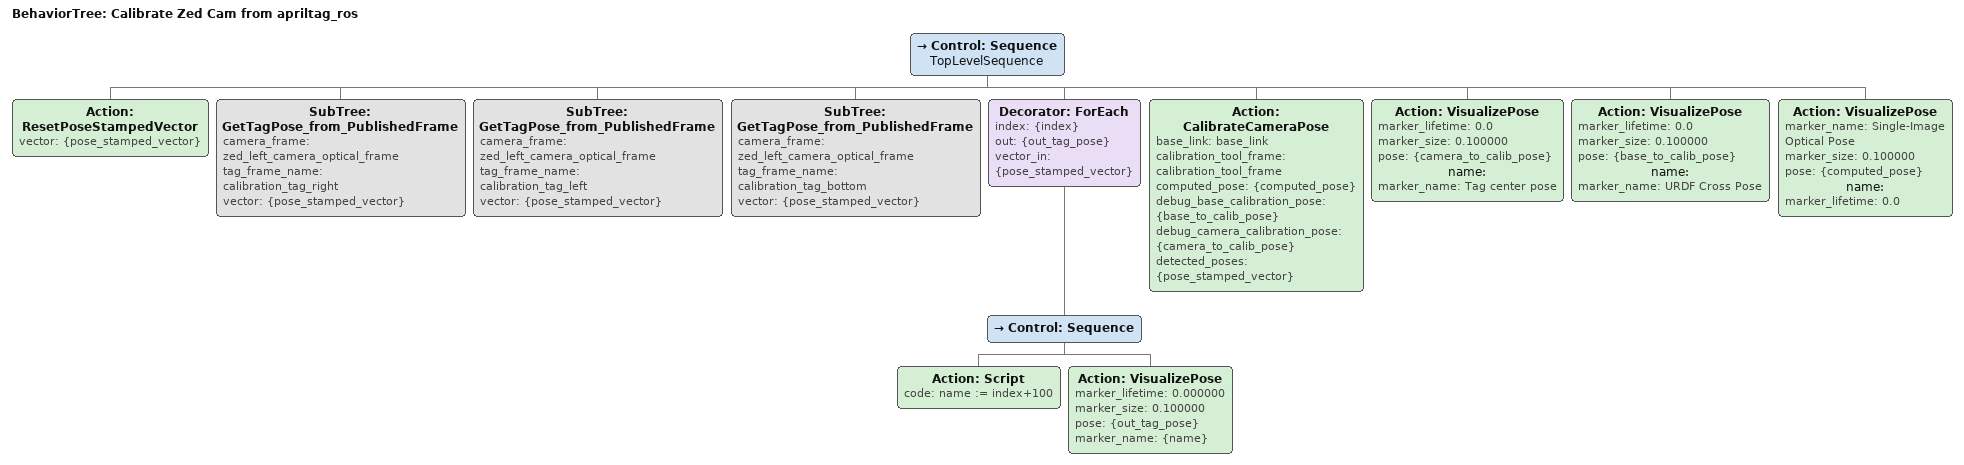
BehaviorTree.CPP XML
<?xml version='1.0' encoding='utf-8'?>
<root BTCPP_format="4" main_tree_to_execute="Calibrate Zed Cam from apriltag_ros">
  <BehaviorTree ID="Calibrate Zed Cam from apriltag_ros" computed_pose="{computed_pose}" parameters="{parameters}" _description="Use apriltag_ros detection to match Fuse tag detection.">
    <Control ID="Sequence" name="TopLevelSequence">
      <Action ID="ResetPoseStampedVector" vector="{pose_stamped_vector}"/>
      <SubTree ID="GetTagPose_from_PublishedFrame" camera_frame="zed_left_camera_optical_frame" tag_frame_name="calibration_tag_right" vector="{pose_stamped_vector}"/>
      <SubTree ID="GetTagPose_from_PublishedFrame" camera_frame="zed_left_camera_optical_frame" tag_frame_name="calibration_tag_left" vector="{pose_stamped_vector}"/>
      <SubTree ID="GetTagPose_from_PublishedFrame" camera_frame="zed_left_camera_optical_frame" tag_frame_name="calibration_tag_bottom" vector="{pose_stamped_vector}"/>
      <Decorator ID="ForEach" index="{index}" out="{out_tag_pose}" vector_in="{pose_stamped_vector}">
        <Control ID="Sequence">
          <Action ID="Script" code="name := index+100"/>
          <Action ID="VisualizePose" marker_lifetime="0.000000" marker_size="0.100000" pose="{out_tag_pose}" marker_name="{name}"/>
        </Control>
      </Decorator>
      <Action ID="CalibrateCameraPose" base_link="base_link" calibration_tool_frame="calibration_tool_frame" computed_pose="{computed_pose}" debug_base_calibration_pose="{base_to_calib_pose}" debug_camera_calibration_pose="{camera_to_calib_pose}" detected_poses="{pose_stamped_vector}"/>
      <Action ID="VisualizePose" marker_lifetime="0.0" marker_size="0.100000" pose="{camera_to_calib_pose}" name="" marker_name="Tag center pose"/>
      <Action ID="VisualizePose" marker_lifetime="0.0" marker_size="0.100000" pose="{base_to_calib_pose}" name="" marker_name="URDF Cross Pose"/>
      <Action ID="VisualizePose" marker_name="Single-Image Optical Pose" marker_size="0.100000" pose="{computed_pose}" name="" marker_lifetime="0.0"/>
    </Control>
  </BehaviorTree>
</root>
